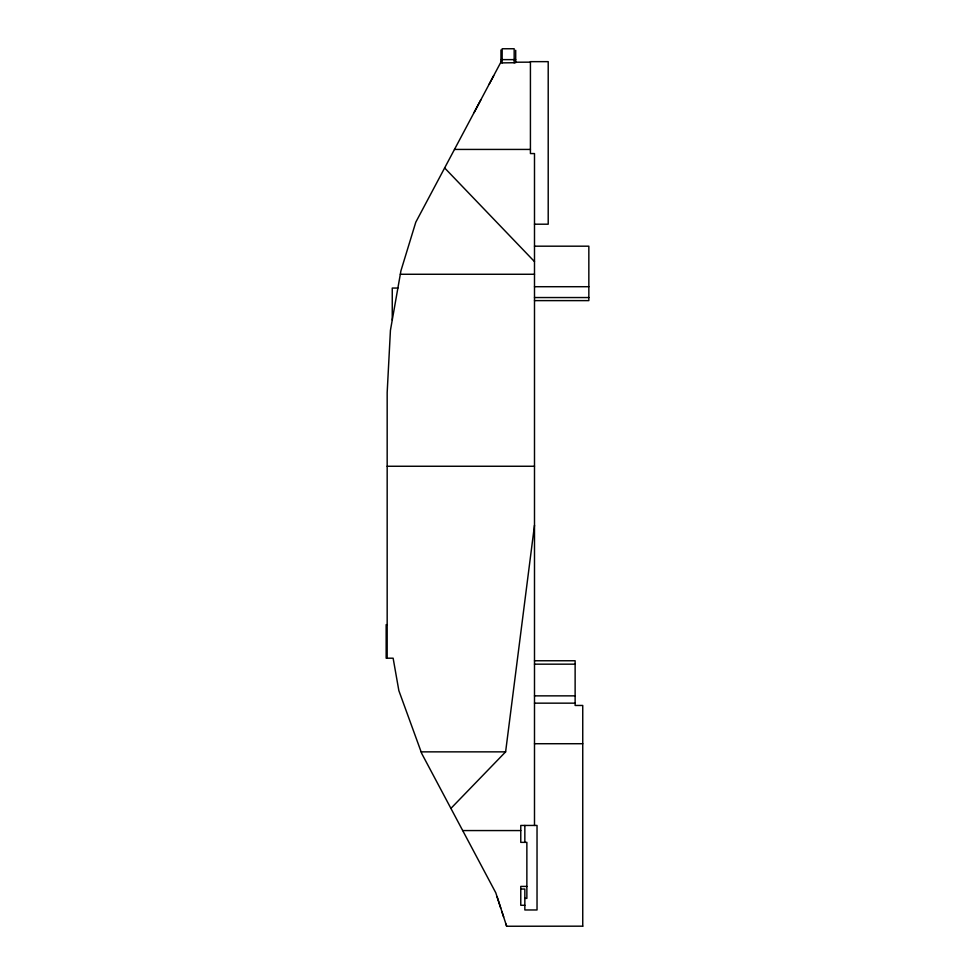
<?xml version="1.0" encoding="UTF-8"?>
<svg xmlns="http://www.w3.org/2000/svg" width="975" height="975" viewBox="0 0 975 975"><rect width="100%" height="100%" fill="white"/><g stroke="black" fill="none" stroke-linecap="round" stroke-linejoin="round"><path stroke-width="1.46" d="M450.913 808.397L505.611 751.859L534.495 525.269M493.679 75.697L489.255 84.057M500.882 62.156L415.789 222.202L400.932 270.782L390.427 330.367L387.173 392.559L387.173 658.198M474.082 112.588L480.76 99.998M500.967 49.969L500.967 62.741L502.113 62.888L515.702 62.705L515.702 50.273M515.702 62.217L530.424 62.156M500.967 59.621L515.702 59.621M454.484 149.431L530.424 149.431M534.495 224.201L548.206 224.201L548.206 61.644L530.424 61.644L530.424 153.562L534.495 153.562L534.495 825.447M534.495 246.188L588.839 246.188L588.839 300.617L534.495 300.617M400.323 274.267L534.495 274.267M534.495 286.711L588.839 286.711M397.898 288.052L392.255 288.052L392.255 320.044M534.495 297.546L588.839 297.546M387.173 466.257L534.495 466.257M387.173 624.67L386.161 624.67L386.161 658.198L393.132 658.198L398.86 690.653L421.736 753.529L495.788 892.795L506.659 926.25L582.745 926.177M534.495 660.757L575.128 660.757L575.128 705.461L582.745 705.461L582.745 926.25M534.495 664.17L575.128 664.17M534.495 695.858L575.128 695.858M534.495 703.158L575.128 703.158M534.495 743.718L582.745 743.718M421.139 751.859L505.611 751.859M462.711 830.566L520.772 830.566M526.866 886.409L520.772 886.409L520.772 905.287L524.842 905.287M520.772 889.029L524.842 889.029L524.842 909.967L537.03 909.967L537.03 825.447L520.772 825.447L520.772 842.363L526.866 842.363L526.866 898.365L524.842 898.365M502.113 62.888L502.186 48.762L514.166 48.75L514.166 62.888M444.637 167.944L534.495 261.617M503.648 916.975L501.82 911.345M497.153 896.988L500.76 908.115M505.915 923.947L506.659 926.25M524.842 825.447L524.842 842.363"/></g></svg>
